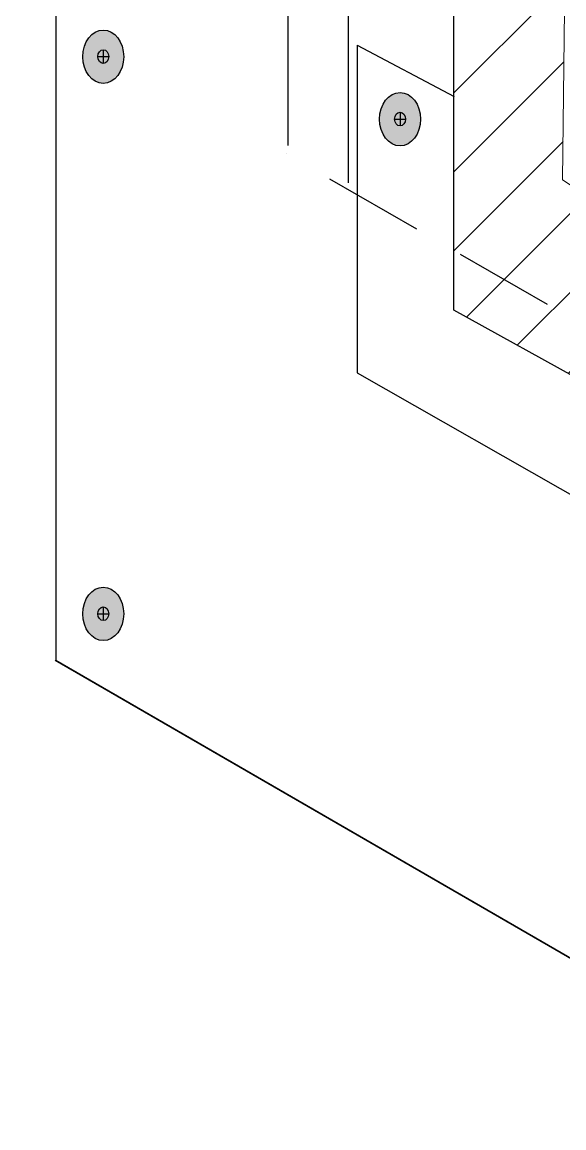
# Model space of a CAD drawing. Extents: x -1140 to 5605, y -816 to 2382.
# Drawn here: x 3155.1 to 3252.1, y -64.3 to 133.8 of the extents above; entities that cross this region are included whole.
import ezdxf

# ---------------------------------------------------------------- set-up
doc = ezdxf.new("R2010")
doc.units = 0
doc.header["$MEASUREMENT"] = 0
doc.linetypes.add('AI-Linetype-86', pattern=[27, 18, -9])
for name, color, linetype, lineweight in [('G-ANNO-TTLB', 7, 'Continuous', 0), ('LOGOS', 7, 'Continuous', 0), ('TYVEK', 7, 'Continuous', 0), ('wall scratch', 7, 'Continuous', 0)]:
    doc.layers.add(name, color=color, linetype=linetype, lineweight=lineweight)

# ---------------------------------------------------------------- blocks, each defined once
blk = doc.blocks.new('Block_61')
at = {"layer": 'wall scratch', "color": 18, "lineweight": 25, "true_color": 0x000000}
blk.add_lwpolyline([(3161.44, 19.88)], dxfattribs=at)
blk = doc.blocks.new('Block_62')
at = {"layer": 'wall scratch', "color": 18, "lineweight": 25, "true_color": 0x000000}
blk.add_lwpolyline([(3161.44, 19.88)], dxfattribs=at)
blk = doc.blocks.new('Block_184')
at = {"layer": 'TYVEK', "color": 1, "lineweight": 25, "true_color": 0xff0000}
for points in [[(3233.42, 24.71)], [(3233.42, 8.27)]]:
    blk.add_lwpolyline(points, dxfattribs=at)
blk = doc.blocks.new('Block_190')
at = {"layer": 'TYVEK', "color": 4, "lineweight": 25, "true_color": 0x00ffff}
for points in [[(3229.65, 46.16)], [(3252.09, 33.29)]]:
    blk.add_lwpolyline(points, dxfattribs=at)
blk = doc.blocks.new('Block_201')
at = {"layer": 'TYVEK', "color": 1, "lineweight": 25, "true_color": 0xff0000}
for points in [[(3237.63, 126.62)], [(3237.63, 110.18)]]:
    blk.add_lwpolyline(points, dxfattribs=at)
blk = doc.blocks.new('Block_202')
at = {"layer": 'TYVEK', "color": 1, "lineweight": 25, "true_color": 0xff0000}
for points in [[(3237.63, 110.18)], [(3346.28, 47.32)]]:
    blk.add_lwpolyline(points, dxfattribs=at)
blk = doc.blocks.new('Block_221')
at = {"layer": 'TYVEK', "color": 4, "lineweight": 25, "true_color": 0x00ffff}
for points in [[(3211.86, 125.78)], [(3375.72, 32.17)]]:
    blk.add_lwpolyline(points, dxfattribs=at)
blk = doc.blocks.new('Block_227')
at = {"layer": 'TYVEK', "true_color": 0x003b71, "transparency": 33554687}
h = blk.add_hatch(color=156, dxfattribs=at)
h.dxf.hatch_style = 2
edge = h.paths.add_edge_path()
edge.add_ellipse((3169.63, 27.8), major_axis=(0, 4.78), ratio=0.766948, start_angle=0, end_angle=360)
at = {"layer": 'TYVEK', "color": 18, "lineweight": 25, "true_color": 0x000000}
for p, q in [((3168.66, 27.83), (3170.6, 27.83)), ((3169.63, 29.07), (3169.63, 26.6))]:
    blk.add_line(p, q, dxfattribs=at)
for centre, major_axis, ratio in [((3169.63, 27.8), (0, 4.78), 0.766948), ((3169.63, 27.83), (0, 1.23), 0.788846)]:
    blk.add_ellipse(centre, major_axis=major_axis, ratio=ratio, dxfattribs=at)
blk = doc.blocks.new('Block_230')
at = {"layer": 'TYVEK', "true_color": 0x003b71, "transparency": 33554687}
h = blk.add_hatch(color=156, dxfattribs=at)
h.dxf.hatch_style = 2
edge = h.paths.add_edge_path()
edge.add_ellipse((3169.63, 127.59), major_axis=(0, 4.78), ratio=0.766948, start_angle=0, end_angle=360)
at = {"layer": 'TYVEK', "color": 18, "lineweight": 25, "true_color": 0x000000}
for p, q in [((3169.63, 128.85), (3169.63, 126.39)), ((3168.66, 127.62), (3170.6, 127.62))]:
    blk.add_line(p, q, dxfattribs=at)
blk.add_lwpolyline([(3169.12, 122.48)], dxfattribs=at)
for centre, major_axis, ratio in [((3169.63, 127.59), (0, 4.78), 0.766948), ((3169.63, 127.62), (0, 1.23), 0.788846)]:
    blk.add_ellipse(centre, major_axis=major_axis, ratio=ratio, dxfattribs=at)
blk = doc.blocks.new('Block_242')
at = {"layer": 'TYVEK', "color": 4, "lineweight": 25, "true_color": 0x00ffff}
for points in [[(3212.45, 124.57)], [(3376.31, 30.96)]]:
    blk.add_lwpolyline(points, dxfattribs=at)

msp = doc.modelspace()

# ---------------------------------------------------------------- hatches: boundary and pattern name
at = {"layer": 'G-ANNO-TTLB', "true_color": 0xff00ff, "transparency": 33554687}
h = msp.add_hatch(color=6, dxfattribs=at)
edge = h.paths.add_edge_path()
edge.add_spline(control_points=[(5285.56, -733.23), (5285.56, -733.23), (2356.04, -733.23), (2356.04, -733.23), (2356.04, -733.23), (2356.04, 1723.77), (2356.04, 1723.77), (2356.04, 1723.77), (5285.56, 1723.77), (5285.56, 1723.77), (5285.56, 1723.77), (5285.56, -733.23), (5285.56, -733.23)], knot_values=[0, 0, 0, 0, 1, 1, 1, 2, 2, 2, 3, 3, 3, 4, 4, 4, 4], degree=3, periodic=0)
edge = h.paths.add_edge_path()
edge.add_spline(control_points=[(2365.04, 1714.77), (2365.04, 1714.77), (2365.04, -724.23), (2365.04, -724.23), (2365.04, -724.23), (5276.56, -724.23), (5276.56, -724.23), (5276.56, -724.23), (5276.56, 1714.77), (5276.56, 1714.77), (5276.56, 1714.77), (2365.04, 1714.77), (2365.04, 1714.77)], knot_values=[0, 0, 0, 0, 1, 1, 1, 2, 2, 2, 3, 3, 3, 4, 4, 4, 4], degree=3, periodic=0)
edge.add_line((2365.04, 1714.77), (2365.04, 1714.77))
at = {"layer": 'LOGOS', "true_color": 0x000000, "transparency": 33554457}
h = msp.add_hatch(dxfattribs=at)
h.set_pattern_fill('_U', color=18, scale=10, angle=45, style=2, pattern_type=0)
h.set_pattern_definition([(45, (0, 0), (-7.071067, 7.07107), [])])
h.paths.add_polyline_path([(3257.64, 68.22), (3232.38, 82.19), (3232.45, 294.84), (3257.96, 280.41), (3257.7, 280.31), (3253.89, 278.03), (3251.86, 105.51), (3257.18, 102.08)])
at = {"layer": 'TYVEK', "true_color": 0x003b71, "transparency": 33554687}
h = msp.add_hatch(color=156, dxfattribs=at)
h.dxf.hatch_style = 2
edge = h.paths.add_edge_path()
edge.add_ellipse((3222.76, 116.4), major_axis=(0, 4.78), ratio=0.766948, start_angle=0, end_angle=360)

# ---------------------------------------------------------------- linework, layer by layer
at = {"layer": 'G-ANNO-TTLB'}
for points in [[(5285.56, -733.23), (5285.56, -733.23), (2356.04, -733.23), (2356.04, -733.23), (2356.04, -733.23), (2356.04, 1723.77), (2356.04, 1723.77), (2356.04, 1723.77), (5285.56, 1723.77), (5285.56, 1723.77), (5285.56, 1723.77), (5285.56, -733.23), (5285.56, -733.23)], [(2365.04, 1714.77), (2365.04, 1714.77), (2365.04, -724.23), (2365.04, -724.23), (2365.04, -724.23), (5276.56, -724.23), (5276.56, -724.23), (5276.56, -724.23), (5276.56, 1714.77), (5276.56, 1714.77), (5276.56, 1714.77), (2365.04, 1714.77), (2365.04, 1714.77)]]:
    msp.add_open_spline(points, degree=3, knots=[0, 0, 0, 0, 1, 1, 1, 2, 2, 2, 3, 3, 3, 4, 4, 4, 4], dxfattribs=at)
at = {"layer": 'LOGOS'}
msp.add_lwpolyline([(3257.64, 68.22), (3232.38, 82.19), (3232.45, 294.84), (3257.96, 280.41), (3257.7, 280.31), (3253.89, 278.03), (3251.86, 105.51), (3257.18, 102.08)], close=True, dxfattribs=at)
at = {"layer": 'TYVEK', "color": 18, "lineweight": 30, "true_color": 0x000000}
msp.add_line((3161.12, 441.76), (3161.12, 19.48), dxfattribs=at)
at = {"layer": 'TYVEK', "color": 243, "lineweight": 25, "true_color": 0xcc667f}
for p, q in [((3232.39, 82.19), (3232.39, 292.44)), ((3257.33, 68.36), (3232.38, 82.21))]:
    msp.add_line(p, q, dxfattribs=at)
at = {"layer": 'TYVEK', "color": 1, "lineweight": 25, "true_color": 0xff0000}
for p, q in [((3202.69, 170.73), (3202.69, 111.7)), ((3213.46, 164.07), (3213.46, 105.03))]:
    msp.add_line(p, q, dxfattribs=at)
at = {"layer": 'TYVEK', "color": 4, "lineweight": 25, "true_color": 0x00ffff}
for p, q in [((3215.1, 129.67), (3232.46, 120.49)), ((3215.1, 129.67), (3215.1, 71)), ((3215.1, 71), (3378.96, -22.6))]:
    msp.add_line(p, q, dxfattribs=at)
at = {"layer": 'TYVEK', "color": 18, "lineweight": 25, "true_color": 0x080808}
for p, q in [((3222.76, 117.67), (3222.76, 115.2)), ((3221.79, 116.43), (3223.73, 116.43))]:
    msp.add_line(p, q, dxfattribs=at)
at = {"layer": 'TYVEK', "color": 18, "linetype": 'AI-Linetype-86', "lineweight": 25, "true_color": 0x000000}
msp.add_line((3389.49, 2.24), (3202.39, 110.18), dxfattribs=at)
at = {"layer": 'TYVEK', "color": 18, "lineweight": 25, "true_color": 0x000000}
msp.add_line((3161.12, 19.52), (3429.91, -136.09), dxfattribs=at)
at = {"layer": 'TYVEK', "color": 4, "lineweight": 25, "true_color": 0x00ffff}
for points in [[(3229.65, 46.16)], [(3252.09, 33.29)]]:
    msp.add_lwpolyline(points, dxfattribs=at)
at = {"layer": 'TYVEK', "color": 1, "lineweight": 25, "true_color": 0xff0000}
msp.add_lwpolyline([(3223.49, -12.8)], dxfattribs=at)
at = {"layer": 'TYVEK', "color": 18, "lineweight": 25, "true_color": 0x000000}
msp.add_lwpolyline([(3179.53, -16.31)], dxfattribs=at)
msp.add_ellipse((3222.76, 116.4), major_axis=(0, 4.78), ratio=0.766948, dxfattribs=at)
at = {"layer": 'TYVEK', "color": 18, "lineweight": 25, "true_color": 0x080808}
msp.add_ellipse((3222.76, 116.43), major_axis=(0, 1.23), ratio=0.788846, dxfattribs=at)
at = {"layer": 'wall scratch', "color": 18, "lineweight": 30, "true_color": 0x000000}
msp.add_line((3161.04, 19.52), (3429.91, -136.13), dxfattribs=at)

# ---------------------------------------------------------------- block references
at = {"layer": 'TYVEK'}
for name in ['Block_230', 'Block_221', 'Block_201', 'Block_242', 'Block_202', 'Block_190', 'Block_227', 'Block_184']:
    msp.add_blockref(name, (0, 0), dxfattribs=at)
at = {"layer": 'wall scratch'}
for name in ['Block_61', 'Block_62']:
    msp.add_blockref(name, (0, 0), dxfattribs=at)

doc.saveas('drawing.dxf')
